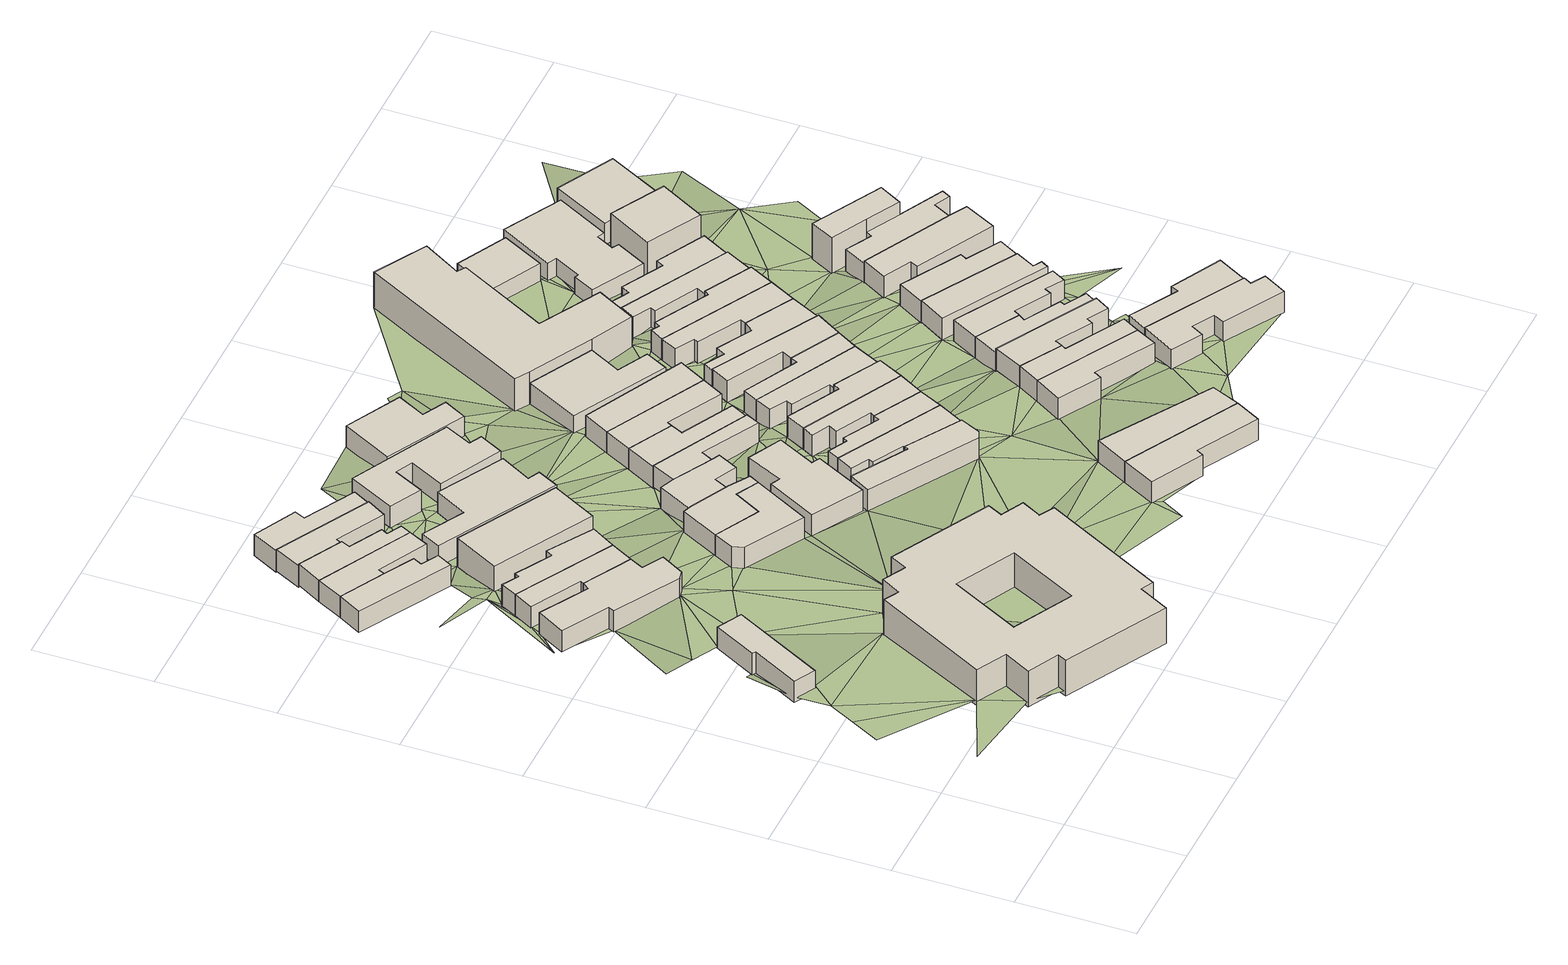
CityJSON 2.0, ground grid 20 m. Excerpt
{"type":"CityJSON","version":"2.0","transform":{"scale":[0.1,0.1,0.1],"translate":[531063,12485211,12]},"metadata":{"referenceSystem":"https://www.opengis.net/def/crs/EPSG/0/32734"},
"CityObjects":{
"building1":{"type":"Building","attributes":{"address":"14 Dryden Street Salt River Cape Town","building":"house","building:levels":1,"building_height":4.1,"plus_code":"4FRW3F96+8GP","ground_height":15.96,"roof_height":20.06},"geometry":[{"type":"Solid","lod":"1","boundaries":[[[[0,1,2,3]],[[1,4,5,2]],[[4,6,7,5]],[[6,8,9,7]],[[8,10,11,9]],[[10,0,3,11]],[[3,2,5,7,9,11]],[[10,8,6,4,1,0]]]]}]},
"building2":{"type":"Building","attributes":{"address":"50 Coleridge Road Salt River Cape Town","building":"house","building:levels":1,"building_height":4.1,"plus_code":"4FRW3F96+CHJ","ground_height":15.14,"roof_height":19.24},"geometry":[{"type":"Solid","lod":"1","boundaries":[[[[12,13,14,15]],[[13,16,17,14]],[[16,18,19,17]],[[18,20,21,19]],[[20,22,23,21]],[[22,24,25,23]],[[24,26,27,25]],[[26,28,29,27]],[[28,30,31,29]],[[30,32,33,31]],[[32,12,15,33]],[[15,14,17,19,21,23,25,27,29,31,33]],[[32,30,28,26,24,22,20,18,16,13,12]]]]}]},
"building3":{"type":"Building","attributes":{"address":"49 Burns Road Salt River Cape Town","building":"house","building:levels":1,"building_height":4.1,"plus_code":"4FRW3F96+HG3","ground_height":14.41,"roof_height":18.51},"geometry":[{"type":"Solid","lod":"1","boundaries":[[[[34,35,36,37]],[[35,38,39,36]],[[38,40,41,39]],[[40,42,43,41]],[[42,44,45,43]],[[44,46,47,45]],[[46,34,37,47]],[[37,36,39,41,43,45,47]],[[46,44,42,40,38,35,34]]]]}]},
"building4":{"type":"Building","attributes":{"address":"Cecil Road Primary School","building":"school","building:levels":2,"building_height":6.9,"plus_code":"4FRW3F96+6MG","ground_height":16.37,"roof_height":23.27},"geometry":[{"type":"Solid","lod":"1","boundaries":[[[[48,49,50,51]],[[49,52,53,50]],[[52,54,55,53]],[[54,56,57,55]],[[56,58,59,57]],[[58,60,61,59]],[[60,62,63,61]],[[62,64,65,63]],[[64,66,67,65]],[[66,68,69,67]],[[68,70,71,69]],[[70,72,73,71]],[[72,74,75,73]],[[74,76,77,75]],[[76,78,79,77]],[[78,80,81,79]],[[80,82,83,81]],[[82,48,51,83]],[[84,85,86,87]],[[85,88,89,86]],[[88,90,91,89]],[[90,84,87,91]],[[51,50,53,55,57,59,61,63,65,67,69,71,73,75,77,79,81,83],[87,86,89,91]],[[82,80,78,76,74,72,70,68,66,64,62,60,58,56,54,52,49,48],[90,88,85,84]]]]}]},
"building5":{"type":"Building","attributes":{"address":"Coleridge Road Salt River Cape Town","building":"house","building:levels":1,"building_height":4.1,"plus_code":"4FRW3F96+FH6","ground_height":15.14,"roof_height":19.24},"geometry":[{"type":"Solid","lod":"1","boundaries":[[[[92,93,94,95]],[[93,96,97,94]],[[96,98,99,97]],[[98,13,14,99]],[[13,12,15,14]],[[12,92,95,15]],[[95,94,97,99,14,15]],[[12,13,98,96,93,92]]]]}]},
"building6":{"type":"Building","attributes":{"address":"47 Burns Road Salt River Cape Town","building":"house","building:levels":1,"building_height":4.1,"plus_code":"4FRW3F96+HGG","ground_height":14.41,"roof_height":18.51},"geometry":[{"type":"Solid","lod":"1","boundaries":[[[[46,44,45,47]],[[44,100,101,45]],[[100,102,103,101]],[[102,104,105,103]],[[104,106,107,105]],[[106,46,47,107]],[[47,45,101,103,105,107]],[[106,104,102,100,44,46]]]]}]},
"building7":{"type":"Building","attributes":{"address":"Coleridge Road Salt River Cape Town","building":"house","building:levels":1,"building_height":4.1,"plus_code":"4FRW3F96+FHG","ground_height":15.14,"roof_height":19.24},"geometry":[{"type":"Solid","lod":"1","boundaries":[[[[92,108,109,95]],[[108,110,111,109]],[[110,112,113,111]],[[112,114,115,113]],[[114,116,117,115]],[[116,118,119,117]],[[118,93,94,119]],[[93,92,95,94]],[[95,109,111,113,115,117,119,94]],[[93,118,116,114,112,110,108,92]]]]}]},
"building8":{"type":"Building","attributes":{"address":"45 Burns Road Salt River Cape Town","building":"house","building:levels":1,"building_height":4.1,"plus_code":"4FRW3F96+HGQ","ground_height":14.41,"roof_height":18.51},"geometry":[{"type":"Solid","lod":"1","boundaries":[[[[106,104,105,107]],[[104,120,121,105]],[[120,122,123,121]],[[122,124,125,123]],[[124,126,127,125]],[[126,128,129,127]],[[128,130,131,129]],[[130,106,107,131]],[[107,105,121,123,125,127,129,131]],[[130,128,126,124,122,120,104,106]]]]}]},
"building9":{"type":"Building","attributes":{"address":"43 Burns Road Salt River Cape Town","building":"house","building:levels":1,"building_height":4.1,"plus_code":"4FRW3F96+JG5","ground_height":13.95,"roof_height":18.05},"geometry":[{"type":"Solid","lod":"1","boundaries":[[[[132,133,134,135]],[[133,136,137,134]],[[136,138,139,137]],[[138,140,141,139]],[[140,142,143,141]],[[142,132,135,143]],[[135,134,137,139,141,143]],[[142,140,138,136,133,132]]]]}]},
"building10":{"type":"Building","attributes":{"address":"44 Coleridge Road Salt River Cape Town","building":"church","building:levels":1.5,"amenity":"place_of_worship","building_height":5.5,"plus_code":"4FRW3F96+GH5","ground_height":14.41,"roof_height":19.91},"geometry":[{"type":"Solid","lod":"1","boundaries":[[[[144,145,146,147]],[[145,148,149,146]],[[148,150,151,149]],[[150,144,147,151]],[[147,146,149,151]],[[150,148,145,144]]]]}]},
"building11":{"type":"Building","attributes":{"address":"41 Burns Road Salt River Cape Town","building":"house","building:levels":1,"building_height":4.1,"plus_code":"4FRW3F96+JH7","ground_height":13.74,"roof_height":17.84},"geometry":[{"type":"Solid","lod":"1","boundaries":[[[[152,153,154,155]],[[153,156,157,154]],[[156,158,159,157]],[[158,160,161,159]],[[160,162,163,161]],[[162,152,155,163]],[[155,154,157,159,161,163]],[[162,160,158,156,153,152]]]]}]},
"building12":{"type":"Building","attributes":{"address":"13 Dryden Street Salt River Cape Town","building":"house","building:levels":1,"building_height":4.1,"plus_code":"4FRW3F96+9MJ","ground_height":15.64,"roof_height":19.74},"geometry":[{"type":"Solid","lod":"1","boundaries":[[[[164,165,166,167]],[[165,168,169,166]],[[168,170,171,169]],[[170,172,173,171]],[[172,174,175,173]],[[174,176,177,175]],[[176,164,167,177]],[[167,166,169,171,173,175,177]],[[176,174,172,170,168,165,164]]]]}]},
"building13":{"type":"Building","attributes":{"address":"42 Coleridge Road Salt River Cape Town","building":"house","building:levels":1,"building_height":4.1,"plus_code":"4FRW3F96+GJG","ground_height":14.1,"roof_height":18.2},"geometry":[{"type":"Solid","lod":"1","boundaries":[[[[178,179,180,181]],[[179,182,183,180]],[[182,184,185,183]],[[184,186,187,185]],[[186,188,189,187]],[[188,190,191,189]],[[190,192,193,191]],[[192,178,181,193]],[[181,180,183,185,187,189,191,193]],[[192,190,188,186,184,182,179,178]]]]}]},
"building14":{"type":"Building","attributes":{"address":"55 Coleridge Road Salt River Cape Town","building":"house","building:levels":1,"building_height":4.1,"plus_code":"4FRW3F96+CM2","ground_height":15.64,"roof_height":19.74},"geometry":[{"type":"Solid","lod":"1","boundaries":[[[[170,168,169,171]],[[168,165,166,169]],[[165,164,167,166]],[[164,194,195,167]],[[194,196,197,195]],[[196,198,199,197]],[[198,200,201,199]],[[200,170,171,201]],[[171,169,166,167,195,197,199,201]],[[200,198,196,194,164,165,168,170]]]]}]},
"building15":{"type":"Building","attributes":{"address":"53 Coleridge Road Salt River Cape Town","building":"house","building:levels":1,"building_height":4.1,"plus_code":"4FRW3F96+CMG","ground_height":14.89,"roof_height":18.99},"geometry":[{"type":"Solid","lod":"1","boundaries":[[[[202,203,204,205]],[[203,206,207,204]],[[206,208,209,207]],[[208,210,211,209]],[[210,212,213,211]],[[212,214,215,213]],[[214,216,217,215]],[[216,202,205,217]],[[205,204,207,209,211,213,215,217]],[[216,214,212,210,208,206,203,202]]]]}]},
"building16":{"type":"Building","attributes":{"address":"40 Coleridge Road Salt River Cape Town","building":"house","building:levels":1,"building_height":4.1,"plus_code":"4FRW3F96+HMC","ground_height":14.1,"roof_height":18.2},"geometry":[{"type":"Solid","lod":"1","boundaries":[[[[218,219,220,221]],[[219,222,223,220]],[[222,224,225,223]],[[224,226,227,225]],[[226,228,229,227]],[[228,230,231,229]],[[230,232,233,231]],[[232,234,235,233]],[[234,236,237,235]],[[236,218,221,237]],[[221,220,223,225,227,229,231,233,235,237]],[[236,234,232,230,228,226,224,222,219,218]]]]}]},
"building17":{"type":"Building","attributes":{"address":"15 Dryden Street Salt River Cape Town","building":"house","building:levels":1,"building_height":4.1,"plus_code":"4FRW3F96+9PC","ground_height":15.64,"roof_height":19.74},"geometry":[{"type":"Solid","lod":"1","boundaries":[[[[238,239,240,241]],[[239,242,243,240]],[[242,244,245,243]],[[244,246,247,245]],[[246,248,249,247]],[[248,250,251,249]],[[250,252,253,251]],[[252,238,241,253]],[[241,240,243,245,247,249,251,253]],[[252,250,248,246,244,242,239,238]]]]}]},
"building18":{"type":"Building","attributes":{"address":"Cecil Road Salt River Cape Town","building":"house","building:levels":1,"building_height":4.1,"plus_code":"4FRW3F96+8QC","ground_height":15.64,"roof_height":19.74},"geometry":[{"type":"Solid","lod":"1","boundaries":[[[[254,255,256,257]],[[255,258,259,256]],[[258,260,261,259]],[[260,262,263,261]],[[262,264,265,263]],[[264,266,267,265]],[[266,254,257,267]],[[257,256,259,261,263,265,267]],[[266,264,262,260,258,255,254]]]]}]},
"building19":{"type":"Building","attributes":{"address":"51 Coleridge Road Salt River Cape Town","building":"house","building:levels":1,"building_height":4.1,"plus_code":"4FRW3F96+CPJ","ground_height":14.89,"roof_height":18.99},"geometry":[{"type":"Solid","lod":"1","boundaries":[[[[268,269,270,271]],[[269,214,215,270]],[[214,212,213,215]],[[212,272,273,213]],[[272,274,275,273]],[[274,268,271,275]],[[271,270,215,213,273,275]],[[274,272,212,214,269,268]]]]}]},
"building20":{"type":"Building","attributes":{"address":"38 Coleridge Road Salt River Cape Town","building":"house","building:levels":1,"building_height":4.1,"plus_code":"4FRW3F96+JM3","ground_height":13.43,"roof_height":17.53},"geometry":[{"type":"Solid","lod":"1","boundaries":[[[[276,277,278,279]],[[277,280,281,278]],[[280,282,283,281]],[[282,284,285,283]],[[284,286,287,285]],[[286,276,279,287]],[[279,278,281,283,285,287]],[[286,284,282,280,277,276]]]]}]},
"building21":{"type":"Building","attributes":{"address":"49 Coleridge Road Salt River Cape Town","building":"house","building:levels":1,"building_height":4.1,"plus_code":"4FRW3F96+CPW","ground_height":14.58,"roof_height":18.68},"geometry":[{"type":"Solid","lod":"1","boundaries":[[[[288,289,290,291]],[[289,292,293,290]],[[292,294,295,293]],[[294,296,297,295]],[[296,298,299,297]],[[298,288,291,299]],[[291,290,293,295,297,299]],[[298,296,294,292,289,288]]]]}]},
"building22":{"type":"Building","attributes":{"address":"Cecil Road Salt River Cape Town","building":"house","building:levels":1,"building_height":4.1,"plus_code":"4FRW3F96+8QV","ground_height":15.33,"roof_height":19.43},"geometry":[{"type":"Solid","lod":"1","boundaries":[[[[300,301,302,303]],[[301,304,305,302]],[[304,306,307,305]],[[306,308,309,307]],[[308,310,311,309]],[[310,312,313,311]],[[312,314,315,313]],[[314,300,303,315]],[[303,302,305,307,309,311,313,315]],[[314,312,310,308,306,304,301,300]]]]}]},
"building23":{"type":"Building","attributes":{"address":"79 Cecil Road Salt River Cape Town","building":"house","building:levels":1,"building_height":4.1,"plus_code":"4FRW3F96+5RM","ground_height":16.37,"roof_height":20.47},"geometry":[{"type":"Solid","lod":"1","boundaries":[[[[316,317,318,319]],[[317,320,321,318]],[[320,322,323,321]],[[322,324,325,323]],[[324,326,327,325]],[[326,316,319,327]],[[319,318,321,323,325,327]],[[326,324,322,320,317,316]]]]}]},
"building24":{"type":"Building","attributes":{"address":"Cecil Road Salt River Cape Town","building":"house","building:levels":1,"building_height":4.1,"plus_code":"4FRW3F96+9Q4","ground_height":15.33,"roof_height":19.43},"geometry":[{"type":"Solid","lod":"1","boundaries":[[[[328,329,330,331]],[[329,332,333,330]],[[332,334,335,333]],[[334,336,337,335]],[[336,338,339,337]],[[338,301,302,339]],[[301,300,303,302]],[[300,328,331,303]],[[331,330,333,335,337,339,302,303]],[[300,301,338,336,334,332,329,328]]]]}]},
"building25":{"type":"Building","attributes":{"address":"47 Coleridge Road Salt River Cape Town","building":"house","building:levels":1,"building_height":4.1,"plus_code":"4FRW3F96+FP8","ground_height":14.58,"roof_height":18.68},"geometry":[{"type":"Solid","lod":"1","boundaries":[[[[296,294,295,297]],[[294,340,341,295]],[[340,342,343,341]],[[342,344,345,343]],[[344,346,347,345]],[[346,296,297,347]],[[297,295,341,343,345,347]],[[346,344,342,340,294,296]]]]}]},
"building26":{"type":"Building","attributes":{"address":"77 Cecil Road Salt River Cape Town","building":"house","building:levels":1,"building_height":4.1,"plus_code":"4FRW3F96+6R5","ground_height":16.37,"roof_height":20.47},"geometry":[{"type":"Solid","lod":"1","boundaries":[[[[316,326,327,319]],[[326,348,349,327]],[[348,350,351,349]],[[350,316,319,351]],[[319,327,349,351]],[[350,348,326,316]]]]}]},
"building27":{"type":"Building","attributes":{"address":"Cecil Road Salt River Cape Town","building":"house","building:levels":1,"building_height":4.1,"plus_code":"4FRW3F96+9Q9","ground_height":15.33,"roof_height":19.43},"geometry":[{"type":"Solid","lod":"1","boundaries":[[[[352,353,354,355]],[[353,356,357,354]],[[356,358,359,357]],[[358,360,361,359]],[[360,362,363,361]],[[362,329,330,363]],[[329,328,331,330]],[[328,352,355,331]],[[355,354,357,359,361,363,330,331]],[[328,329,362,360,358,356,353,352]]]]}]},
"building28":{"type":"Building","attributes":{"address":"45 Coleridge Road Salt River Cape Town","building":"house","building:levels":1,"building_height":4.1,"plus_code":"4FRW3F96+FQJ","ground_height":14.58,"roof_height":18.68},"geometry":[{"type":"Solid","lod":"1","boundaries":[[[[346,344,345,347]],[[344,364,365,345]],[[364,366,367,365]],[[366,346,347,367]],[[347,345,365,367]],[[366,364,344,346]]]]}]},
"building29":{"type":"Building","attributes":{"address":"Cecil Road Salt River Cape Town","building":"house","building:levels":1,"building_height":4.1,"plus_code":"4FRW3F96+9RJ","ground_height":15.33,"roof_height":19.43},"geometry":[{"type":"Solid","lod":"1","boundaries":[[[[352,368,369,355]],[[368,370,371,369]],[[370,372,373,371]],[[372,374,375,373]],[[374,353,354,375]],[[353,352,355,354]],[[355,369,371,373,375,354]],[[353,374,372,370,368,352]]]]}]},
"building30":{"type":"Building","attributes":{"address":"43 Coleridge Road Salt River Cape Town","building":"house","building:levels":1,"building_height":4.1,"plus_code":"4FRW3F96+GQC","ground_height":13.79,"roof_height":17.89},"geometry":[{"type":"Solid","lod":"1","boundaries":[[[[376,377,378,379]],[[377,380,381,378]],[[380,382,383,381]],[[382,384,385,383]],[[384,386,387,385]],[[386,376,379,387]],[[379,378,381,383,385,387]],[[386,384,382,380,377,376]]]]}]},
"building31":{"type":"Building","attributes":{"address":"Cecil Road Salt River Cape Town","building":"house","building:levels":1,"building_height":4.1,"plus_code":"4FRW3F96+9RV","ground_height":14.58,"roof_height":18.68},"geometry":[{"type":"Solid","lod":"1","boundaries":[[[[388,389,390,391]],[[389,392,393,390]],[[392,394,395,393]],[[394,396,397,395]],[[396,398,399,397]],[[398,400,401,399]],[[400,402,403,401]],[[402,388,391,403]],[[391,390,393,395,397,399,401,403]],[[402,400,398,396,394,392,389,388]]]]}]},
"building32":{"type":"Building","attributes":{"address":"Cecil Road Salt River Cape Town","building":"house","building:levels":1,"building_height":4.1,"plus_code":"4FRW3F96+CR8","ground_height":14.58,"roof_height":18.68},"geometry":[{"type":"Solid","lod":"1","boundaries":[[[[389,404,405,390]],[[404,406,407,405]],[[406,408,409,407]],[[408,410,411,409]],[[410,392,393,411]],[[392,389,390,393]],[[390,405,407,409,411,393]],[[392,410,408,406,404,389]]]]}]},
"building33":{"type":"Building","attributes":{"address":"75A Cecil Road Salt River Cape Town","building":"house","building:levels":1,"building_height":4.1,"plus_code":"4FRW3F96+7V8","ground_height":15.73,"roof_height":19.83},"geometry":[{"type":"Solid","lod":"1","boundaries":[[[[412,413,414,415]],[[413,416,417,414]],[[416,418,419,417]],[[418,420,421,419]],[[420,422,423,421]],[[422,412,415,423]],[[415,414,417,419,421,423]],[[422,420,418,416,413,412]]]]}]},
"building34":{"type":"Building","attributes":{"address":"56 Cecil Road Salt River Cape Town","building":"house","building:levels":1,"building_height":4.1,"plus_code":"4FRW3F96+CRM","ground_height":14.58,"roof_height":18.68},"geometry":[{"type":"Solid","lod":"1","boundaries":[[[[404,424,425,405]],[[424,426,427,425]],[[426,428,429,427]],[[428,430,431,429]],[[430,406,407,431]],[[406,404,405,407]],[[405,425,427,429,431,407]],[[406,430,428,426,424,404]]]]}]},
"building35":{"type":"Building","attributes":{"address":"41 Coleridge Road Salt River Cape Town","building":"commercial","building:levels":2,"building_height":6.9,"plus_code":"4FRW3F96+HQP","ground_height":13.14,"roof_height":20.04},"geometry":[{"type":"Solid","lod":"1","boundaries":[[[[432,433,434,435]],[[433,436,437,434]],[[436,438,439,437]],[[438,440,441,439]],[[440,442,443,441]],[[442,444,445,443]],[[444,446,447,445]],[[446,448,449,447]],[[448,450,451,449]],[[450,432,435,451]],[[435,434,437,439,441,443,445,447,449,451]],[[450,448,446,444,442,440,438,436,433,432]]]]}]},
"building36":{"type":"Building","attributes":{"address":"75 Cecil Road Salt River Cape Town","building":"house","building:levels":1,"building_height":4.1,"plus_code":"4FRW3F96+7VH","ground_height":15.73,"roof_height":19.83},"geometry":[{"type":"Solid","lod":"1","boundaries":[[[[452,412,415,453]],[[412,422,423,415]],[[422,454,455,423]],[[454,456,457,455]],[[456,458,459,457]],[[458,452,453,459]],[[453,415,423,455,457,459]],[[458,456,454,422,412,452]]]]}]},
"building37":{"type":"Building","attributes":{"address":"54 Cecil Road Salt River Cape Town","building":"house","building:levels":1,"building_height":4.1,"plus_code":"4FRW3F96+CRX","ground_height":14.25,"roof_height":18.35},"geometry":[{"type":"Solid","lod":"1","boundaries":[[[[460,461,462,463]],[[461,464,465,462]],[[464,466,467,465]],[[466,468,469,467]],[[468,470,471,469]],[[470,472,473,471]],[[472,474,475,473]],[[474,460,463,475]],[[463,462,465,467,469,471,473,475]],[[474,472,470,468,466,464,461,460]]]]}]},
"building38":{"type":"Building","attributes":{"address":"73 Cecil Road Salt River Cape Town","building":"house","building:levels":1,"building_height":4.1,"plus_code":"4FRW3F96+7VX","ground_height":15.73,"roof_height":19.83},"geometry":[{"type":"Solid","lod":"1","boundaries":[[[[452,458,459,453]],[[458,476,477,459]],[[476,478,479,477]],[[478,480,481,479]],[[480,482,483,481]],[[482,484,485,483]],[[484,486,487,485]],[[486,452,453,487]],[[453,459,477,479,481,483,485,487]],[[486,484,482,480,478,476,458,452]]]]}]},
"building39":{"type":"Building","attributes":{"address":"Cecil Road Salt River Cape Town","building":"house","building:levels":1,"building_height":4.1,"plus_code":"4FRW3F96+FV6","ground_height":14.25,"roof_height":18.35},"geometry":[{"type":"Solid","lod":"1","boundaries":[[[[488,489,490,491]],[[489,492,493,490]],[[492,494,495,493]],[[494,496,497,495]],[[496,498,499,497]],[[498,464,465,499]],[[464,461,462,465]],[[461,488,491,462]],[[491,490,493,495,497,499,465,462]],[[461,464,498,496,494,492,489,488]]]]}]},
"building40":{"type":"Building","attributes":{"address":"71 Cecil Road Salt River Cape Town","building":"house","building:levels":1,"building_height":4.1,"plus_code":"4FRW3F96+8W2","ground_height":15.03,"roof_height":19.13},"geometry":[{"type":"Solid","lod":"1","boundaries":[[[[500,501,502,503]],[[501,504,505,502]],[[504,506,507,505]],[[506,508,509,507]],[[508,510,511,509]],[[510,512,513,511]],[[512,514,515,513]],[[514,500,503,515]],[[503,502,505,507,509,511,513,515]],[[514,512,510,508,506,504,501,500]]]]}]},
"building41":{"type":"Building","attributes":{"address":"Cecil Road Salt River Cape Town","building":"house","building:levels":1,"building_height":4.1,"plus_code":"4FRW3F96+FVF","ground_height":14.25,"roof_height":18.35},"geometry":[{"type":"Solid","lod":"1","boundaries":[[[[488,516,517,491]],[[516,518,519,517]],[[518,520,521,519]],[[520,522,523,521]],[[522,524,525,523]],[[524,526,527,525]],[[526,489,490,527]],[[489,488,491,490]],[[491,517,519,521,523,525,527,490]],[[489,526,524,522,520,518,516,488]]]]}]},
"building42":{"type":"Building","attributes":{"address":"88 Fenton Road Salt River Cape Town","building":"house","building:levels":1,"building_height":4.1,"plus_code":"4FRW3F96+6XF","ground_height":15.73,"roof_height":19.83},"geometry":[{"type":"Solid","lod":"1","boundaries":[[[[528,529,530,531]],[[529,532,533,530]],[[532,534,535,533]],[[534,536,537,535]],[[536,538,539,537]],[[538,540,541,539]],[[540,542,543,541]],[[542,544,545,543]],[[544,546,547,545]],[[546,528,531,547]],[[531,530,533,535,537,539,541,543,545,547]],[[546,544,542,540,538,536,534,532,529,528]]]]}]},
"building43":{"type":"Building","attributes":{"address":"69 Cecil Road Salt River Cape Town","building":"house","building:levels":1,"building_height":4.1,"plus_code":"4FRW3F96+8WF","ground_height":15.03,"roof_height":19.13},"geometry":[{"type":"Solid","lod":"1","boundaries":[[[[514,512,513,515]],[[512,548,549,513]],[[548,550,551,549]],[[550,552,553,551]],[[552,554,555,553]],[[554,556,557,555]],[[556,558,559,557]],[[558,514,515,559]],[[515,513,549,551,553,555,557,559]],[[558,556,554,552,550,548,512,514]]]]}]},
"building44":{"type":"Building","attributes":{"address":"48 Cecil Road Salt River Cape Town","building":"house","building:levels":1,"building_height":4.1,"plus_code":"4FRW3F96+FVW","ground_height":13.79,"roof_height":17.89},"geometry":[{"type":"Solid","lod":"1","boundaries":[[[[560,561,562,563]],[[561,564,565,562]],[[564,566,567,565]],[[566,568,569,567]],[[568,570,571,569]],[[570,572,573,571]],[[572,574,575,573]],[[574,560,563,575]],[[563,562,565,567,569,571,573,575]],[[574,572,570,568,566,564,561,560]]]]}]},
"building45":{"type":"Building","attributes":{"address":"67 Cecil Road Salt River Cape Town","building":"house","building:levels":1,"building_height":4.1,"plus_code":"4FRW3F96+8WW","ground_height":15.03,"roof_height":19.13},"geometry":[{"type":"Solid","lod":"1","boundaries":[[[[576,577,578,579]],[[577,580,581,578]],[[580,582,583,581]],[[582,584,585,583]],[[584,586,587,585]],[[586,576,579,587]],[[579,578,581,583,585,587]],[[586,584,582,580,577,576]]]]}]},
"building46":{"type":"Building","attributes":{"address":"86 Fenton Road Salt River Cape Town","building":"house","building:levels":1,"building_height":4.1,"plus_code":"4FRW3F96+6XP","ground_height":15.46,"roof_height":19.56},"geometry":[{"type":"Solid","lod":"1","boundaries":[[[[588,589,590,591]],[[589,592,593,590]],[[592,594,595,593]],[[594,596,597,595]],[[596,598,599,597]],[[598,588,591,599]],[[591,590,593,595,597,599]],[[598,596,594,592,589,588]]]]}]},
"building47":{"type":"Building","attributes":{"address":"46 Cecil Road Salt River Cape Town","building":"house","building:levels":1,"building_height":4.1,"plus_code":"4FRW3F96+GV9","ground_height":13.4,"roof_height":17.5},"geometry":[{"type":"Solid","lod":"1","boundaries":[[[[600,601,602,603]],[[601,604,605,602]],[[604,606,607,605]],[[606,608,609,607]],[[608,610,611,609]],[[610,612,613,611]],[[612,614,615,613]],[[614,600,603,615]],[[603,602,605,607,609,611,613,615]],[[614,612,610,608,606,604,601,600]]]]}]},
"building48":{"type":"Building","attributes":{"address":"Pope Street Salt River Cape Town","building":"house","building:levels":1,"building_height":4.1,"plus_code":"4FRW3F96+JV2","ground_height":12.65,"roof_height":16.75},"geometry":[{"type":"Solid","lod":"1","boundaries":[[[[616,617,618,619]],[[617,620,621,618]],[[620,622,623,621]],[[622,616,619,623]],[[619,618,621,623]],[[622,620,617,616]]]]}]},
"building49":{"type":"Building","attributes":{"address":"65 Cecil Road Salt River Cape Town","building":"house","building:levels":1,"building_height":4.1,"plus_code":"4FRW3F96+9W9","ground_height":14.75,"roof_height":18.85},"geometry":[{"type":"Solid","lod":"1","boundaries":[[[[624,625,626,627]],[[625,628,629,626]],[[628,630,631,629]],[[630,632,633,631]],[[632,634,635,633]],[[634,624,627,635]],[[627,626,629,631,633,635]],[[634,632,630,628,625,624]]]]}]},
"building50":{"type":"Building","attributes":{"address":"28 Pope Street Salt River Cape Town","building":"house","building:levels":1,"building_height":4.1,"plus_code":"4FRW3F96+HV9","ground_height":12.65,"roof_height":16.75},"geometry":[{"type":"Solid","lod":"1","boundaries":[[[[636,637,638,639]],[[637,640,641,638]],[[640,642,643,641]],[[642,644,645,643]],[[644,646,647,645]],[[646,648,649,647]],[[648,650,651,649]],[[650,652,653,651]],[[652,654,655,653]],[[654,656,657,655]],[[656,658,659,657]],[[658,636,639,659]],[[639,638,641,643,645,647,649,651,653,655,657,659]],[[658,656,654,652,650,648,646,644,642,640,637,636]]]]}]},
"building51":{"type":"Building","attributes":{"address":"63 Cecil Road Salt River Cape Town","building":"house","building:levels":1,"building_height":4.1,"plus_code":"4FRW3F96+9XM","ground_height":14.75,"roof_height":18.85},"geometry":[{"type":"Solid","lod":"1","boundaries":[[[[660,661,662,663]],[[661,664,665,662]],[[664,666,667,665]],[[666,668,669,667]],[[668,670,671,669]],[[670,672,673,671]],[[672,660,663,673]],[[663,662,665,667,669,671,673]],[[672,670,668,666,664,661,660]]]]}]},
"building52":{"type":"Building","attributes":{"address":"44 Cecil Road Salt River Cape Town","building":"house","building:levels":2,"building_height":6.9,"plus_code":"4FRW3F96+GWM","ground_height":13.4,"roof_height":20.3},"geometry":[{"type":"Solid","lod":"1","boundaries":[[[[674,675,676,677]],[[675,678,679,676]],[[678,680,681,679]],[[680,674,677,681]],[[677,676,679,681]],[[680,678,675,674]]]]}]},
"building53":{"type":"Building","attributes":{"address":"59 Cecil Road Salt River Cape Town","building":"house","building:levels":2,"building_height":6.9,"plus_code":"4FRW3F96+CXF","ground_height":13.93,"roof_height":20.83},"geometry":[{"type":"Solid","lod":"1","boundaries":[[[[682,683,684,685]],[[683,686,687,684]],[[686,688,689,687]],[[688,690,691,689]],[[690,692,693,691]],[[692,682,685,693]],[[685,684,687,689,691,693]],[[692,690,688,686,683,682]]]]}]},
"building54":{"type":"Building","attributes":{"address":"61 Cecil Road Salt River Cape Town","building":"house","building:levels":1,"building_height":4.1,"plus_code":"4FRW3F96+CX4","ground_height":14.25,"roof_height":18.35},"geometry":[{"type":"Solid","lod":"1","boundaries":[[[[694,695,696,697]],[[695,698,699,696]],[[698,700,701,699]],[[700,702,703,701]],[[702,704,705,703]],[[704,706,707,705]],[[706,708,709,707]],[[708,710,711,709]],[[710,694,697,711]],[[697,696,699,701,703,705,707,709,711]],[[710,708,706,704,702,700,698,695,694]]]]}]},
"building55":{"type":"Building","attributes":{"address":"30 Pope Street Salt River Cape Town","building":"house","building:levels":1,"building_height":4.1,"plus_code":"4FRW3F96+HX6","ground_height":13.4,"roof_height":17.5},"geometry":[{"type":"Solid","lod":"1","boundaries":[[[[712,713,714,715]],[[713,716,717,714]],[[716,718,719,717]],[[718,712,715,719]],[[715,714,717,719]],[[718,716,713,712]]]]}]},
"terrain1":{"type":"TINRelief","geometry":[{"type":"CompositeSurface","lod":"1","boundaries":[[[720,721,722]],[[723,724,721]],[[725,722,721]],[[725,726,727]],[[721,724,728]],[[729,727,730]],[[727,731,730]],[[724,732,733]],[[734,725,721]],[[726,725,734]],[[735,736,737]],[[10,726,734]],[[738,739,740]],[[737,741,742]],[[736,743,744]],[[740,745,738]],[[737,736,744]],[[740,739,13]],[[10,744,743]],[[734,746,10]],[[747,745,740]],[[748,749,750]],[[734,751,752]],[[16,13,739]],[[753,754,745]],[[746,734,752]],[[98,740,13]],[[747,755,745]],[[751,746,752]],[[10,746,756]],[[755,757,745]],[[758,114,755]],[[756,744,10]],[[745,757,753]],[[757,755,114]],[[753,757,759]],[[760,761,762]],[[763,750,749]],[[764,765,746]],[[746,765,756]],[[110,757,114]],[[766,744,756]],[[762,767,38]],[[102,760,762]],[[148,759,757]],[[114,112,110]],[[148,38,759]],[[38,102,762]],[[12,32,768]],[[769,766,756]],[[765,770,756]],[[771,102,38]],[[771,38,148]],[[12,768,92]],[[772,768,766]],[[110,773,757]],[[774,124,775]],[[769,756,770]],[[776,775,124]],[[771,777,102]],[[766,769,772]],[[777,104,102]],[[110,108,778]],[[124,122,120]],[[120,104,777]],[[124,779,776]],[[176,770,765]],[[110,778,773]],[[780,92,768]],[[781,782,783]],[[124,120,779]],[[773,108,92]],[[772,780,768]],[[778,108,773]],[[148,784,771]],[[120,777,785]],[[252,176,765]],[[780,773,92]],[[779,120,786]],[[787,785,777]],[[765,82,788]],[[785,786,120]],[[789,160,158]],[[786,790,779]],[[765,262,252]],[[788,262,765]],[[784,148,791]],[[787,792,785]],[[785,793,786]],[[80,78,82]],[[794,790,786]],[[789,795,160]],[[773,780,216]],[[796,781,78]],[[792,793,785]],[[789,790,794]],[[791,773,216]],[[780,797,216]],[[250,176,252]],[[781,783,798]],[[799,793,792]],[[789,794,795]],[[176,250,164]],[[216,784,791]],[[252,262,238]],[[800,795,794]],[[793,799,801]],[[783,802,798]],[[793,801,803]],[[178,799,792]],[[784,216,269]],[[800,794,804]],[[164,250,248]],[[805,196,194]],[[806,82,78]],[[269,216,214]],[[78,781,807]],[[238,262,260]],[[788,82,806]],[[248,194,164]],[[808,809,178]],[[194,810,805]],[[218,799,178]],[[784,811,809]],[[812,781,798]],[[248,246,194]],[[806,262,788]],[[784,269,811]],[[238,260,239]],[[178,809,218]],[[804,794,224]],[[246,810,194]],[[802,813,798]],[[800,804,284]],[[239,260,814]],[[260,815,814]],[[246,210,810]],[[781,812,807]],[[239,814,816]],[[814,815,817]],[[210,272,212]],[[815,260,818]],[[809,811,819]],[[813,820,798]],[[78,807,806]],[[218,809,821]],[[244,242,239]],[[239,816,822]],[[219,224,222]],[[823,809,819]],[[824,210,246]],[[825,815,818]],[[826,239,822]],[[804,224,827]],[[310,815,825]],[[824,272,210]],[[239,826,244]],[[219,218,821]],[[824,246,244]],[[821,809,823]],[[828,829,822]],[[829,826,822]],[[219,827,224]],[[244,826,830]],[[829,831,826]],[[832,827,219]],[[826,831,358]],[[830,374,244]],[[832,219,821]],[[824,244,374]],[[829,332,831]],[[833,289,834]],[[806,807,835]],[[827,832,836]],[[806,835,837]],[[332,329,831]],[[836,282,838]],[[342,839,834]],[[329,362,831]],[[824,374,840]],[[840,268,824]],[[837,835,841]],[[821,842,832]],[[342,834,289]],[[832,842,836]],[[840,374,843]],[[392,268,840]],[[289,268,392]],[[844,835,807]],[[821,823,845]],[[846,841,835]],[[821,847,842]],[[848,282,836]],[[849,840,843]],[[374,372,843]],[[842,848,836]],[[410,289,392]],[[410,342,289]],[[848,850,282]],[[844,807,416]],[[370,843,372]],[[410,428,342]],[[370,851,843]],[[342,428,344]],[[835,844,852]],[[364,845,823]],[[807,348,416]],[[835,853,846]],[[428,426,344]],[[853,835,852]],[[428,410,854]],[[846,486,328]],[[855,344,426]],[[855,364,344]],[[854,410,856]],[[486,352,328]],[[846,853,486]],[[430,428,854]],[[857,348,326]],[[364,858,845]],[[842,448,848]],[[859,376,860]],[[858,364,855]],[[858,859,845]],[[861,862,855]],[[855,863,858]],[[416,348,864]],[[863,855,862]],[[865,859,858]],[[416,866,418]],[[859,867,376]],[[858,863,868]],[[868,869,858]],[[577,368,352]],[[352,486,514]],[[864,348,857]],[[859,865,870]],[[859,870,867]],[[866,416,864]],[[871,863,862]],[[868,863,871]],[[368,577,872]],[[352,514,577]],[[862,873,874]],[[875,867,870]],[[875,870,876]],[[871,862,874]],[[857,877,864]],[[566,867,875]],[[456,478,458]],[[478,476,458]],[[878,879,880]],[[864,529,866]],[[566,564,867]],[[872,576,881]],[[566,875,882]],[[880,883,878]],[[564,879,867]],[[884,877,857]],[[866,529,422]],[[478,456,454]],[[577,514,558]],[[885,566,882]],[[872,577,576]],[[875,886,882]],[[442,878,883]],[[454,422,529]],[[879,564,887]],[[884,888,877]],[[889,890,881]],[[891,880,879]],[[454,529,892]],[[478,482,480]],[[478,454,482]],[[891,879,887]],[[893,882,886]],[[857,894,884]],[[895,888,884]],[[881,576,889]],[[893,896,882]],[[454,892,482]],[[897,898,899]],[[900,901,887]],[[880,891,902]],[[891,887,901]],[[883,880,903]],[[461,890,904]],[[905,897,906]],[[907,482,892]],[[577,558,908]],[[897,899,906]],[[909,907,892]],[[907,484,482]],[[903,880,902]],[[910,442,883]],[[904,890,889]],[[892,911,909]],[[899,912,913]],[[914,484,907]],[[911,892,915]],[[916,907,909]],[[891,901,917]],[[913,906,899]],[[913,484,914]],[[918,909,911]],[[919,461,904]],[[488,461,920]],[[913,921,906]],[[922,908,558]],[[913,914,923]],[[924,906,921]],[[902,925,926]],[[606,917,901]],[[915,594,911]],[[927,903,902]],[[904,889,928]],[[926,927,902]],[[923,921,913]],[[920,461,919]],[[516,488,929]],[[604,917,606]],[[930,904,928]],[[921,923,922]],[[931,928,889]],[[917,604,678]],[[616,903,927]],[[920,929,488]],[[932,516,929]],[[917,678,933]],[[604,934,678]],[[637,910,616]],[[923,935,922]],[[637,616,927]],[[919,710,920]],[[936,586,937]],[[922,935,908]],[[933,678,675]],[[929,934,932]],[[908,935,936]],[[938,933,939]],[[940,929,920]],[[628,931,941]],[[678,934,942]],[[586,936,628]],[[668,928,931]],[[933,943,939]],[[920,710,706]],[[943,933,675]],[[706,710,944]],[[943,675,718]],[[668,628,936]],[[628,668,931]],[[929,945,934]],[[945,929,940]],[[943,718,946]],[[718,675,674]],[[945,942,934]],[[947,940,948]],[[716,637,946]],[[946,718,716]],[[674,712,718]],[[945,674,942]],[[945,940,947]],[[712,674,945]],[[947,949,945]],[[945,950,712]],[[712,950,713]],[[716,713,951]]]}]}
},
"vertices":[
[153,627,40],[114,554,40],[114,554,81],[153,627,81],[120,551,40],[120,551,81],[76,470,40],[76,470,81],[112,451,40],[112,451,81],[195,605,40],[195,605,81],
[265,813,31],[184,858,31],[184,858,72],[265,813,72],[176,846,31],[176,846,72],[94,893,31],[94,893,72],[66,845,31],[66,845,72],[145,800,31],[145,800,72],[140,790,31],[140,790,72],[250,727,31],[250,727,72],[265,730,31],[265,730,72],[288,770,31],[288,770,72],[253,790,31],[253,790,72],
[2,1149,24],[158,1063,24],[158,1063,65],[2,1149,65],[172,1089,24],[172,1089,65],[143,1105,24],[143,1105,65],[151,1120,24],[151,1120,65],[101,1148,24],[101,1148,65],[25,1189,24],[25,1189,65],
[371,432,44],[355,403,44],[355,403,113],[371,432,113],[316,424,44],[316,424,113],[298,390,44],[298,390,113],[272,404,44],[272,404,113],[169,211,44],[169,211,113],[220,184,44],[220,184,113],[195,138,44],[195,138,113],[248,110,44],[248,110,113],[240,95,44],[240,95,113],[414,2,44],[414,2,113],[442,54,44],[442,54,113],[463,43,44],[463,43,113],[573,249,44],[573,249,113],[548,263,44],[548,263,113],[566,297,44],[566,297,113],[527,317,44],[527,317,113],[540,342,44],[540,342,113],[348,317,44],[450,264,44],[450,264,113],[348,317,113],[387,145,44],[387,145,113],[285,198,44],[285,198,113],
[286,851,31],[121,943,31],[121,943,72],[286,851,72],[102,910,31],[102,910,72],[187,863,31],[187,863,72],
[106,1159,24],[106,1159,65],[190,1115,24],[190,1115,65],[207,1149,24],[207,1149,65],[48,1233,24],[48,1233,65],
[311,892,31],[311,892,72],[235,939,31],[235,939,72],[228,927,31],[228,927,72],[167,962,31],[167,962,72],[163,954,31],[163,954,72],[135,970,31],[135,970,72],
[216,1167,24],[216,1167,65],[191,1180,24],[191,1180,65],[197,1191,24],[197,1191,65],[141,1221,24],[141,1221,65],[148,1236,24],[148,1236,65],[73,1276,24],[73,1276,65],
[73,1276,20],[148,1236,20],[148,1236,61],[73,1276,61],[154,1247,20],[154,1247,61],[236,1203,20],[236,1203,61],[256,1236,20],[256,1236,61],[97,1322,20],[97,1322,61],
[331,902,24],[373,979,24],[373,979,79],[331,902,79],[205,1071,24],[205,1071,79],[163,994,24],[163,994,79],
[97,1322,17],[256,1236,17],[256,1236,58],[97,1322,58],[273,1266,17],[273,1266,58],[187,1313,17],[187,1313,58],[195,1331,17],[195,1331,58],[122,1368,17],[122,1368,58],
[502,702,36],[463,722,36],[463,722,77],[502,702,77],[437,675,36],[437,675,77],[361,715,36],[361,715,77],[344,682,36],[344,682,77],[349,663,36],[349,663,77],[450,606,36],[450,606,77],
[427,1087,21],[316,1148,21],[316,1148,62],[427,1087,62],[285,1093,21],[285,1093,62],[214,1132,21],[214,1132,62],[196,1099,21],[196,1099,62],[398,988,21],[398,988,62],[417,1024,21],[417,1024,62],[397,1034,21],[397,1034,62],
[511,719,36],[511,719,77],[478,740,36],[478,740,77],[411,774,36],[411,774,77],[395,780,36],[395,780,77],
[411,774,29],[478,740,29],[478,740,70],[411,774,70],[492,768,29],[492,768,70],[530,749,29],[530,749,70],[548,784,29],[548,784,70],[534,791,29],[534,791,70],[468,827,29],[468,827,70],[443,837,29],[443,837,70],
[442,1097,21],[463,1137,21],[463,1137,62],[442,1097,62],[442,1148,21],[442,1148,62],[465,1194,21],[465,1194,62],[297,1280,21],[297,1280,62],[256,1201,21],[256,1201,62],[310,1173,21],[310,1173,62],[336,1224,21],[336,1224,62],[365,1210,21],[365,1210,62],[335,1151,21],[335,1151,62],
[544,549,36],[590,638,36],[590,638,77],[544,549,77],[576,645,36],[576,645,77],[609,709,36],[609,709,77],[551,738,36],[551,738,77],[522,675,36],[522,675,77],[505,683,36],[505,683,77],[460,598,36],[460,598,77],
[756,474,36],[665,530,36],[665,530,77],[756,474,77],[661,523,36],[661,523,77],[568,578,36],[568,578,77],[547,542,36],[547,542,77],[726,434,36],[726,434,77],[740,440,36],[740,440,77],
[653,782,29],[487,867,29],[487,867,70],[653,782,70],[544,810,29],[544,810,70],[642,758,29],[642,758,70],
[506,1182,14],[527,1221,14],[527,1221,55],[506,1182,55],[487,1242,14],[487,1242,55],[512,1290,14],[512,1290,55],[418,1339,14],[418,1339,55],[372,1253,14],[372,1253,55],
[653,782,26],[669,812,26],[669,812,67],[653,782,67],[580,858,26],[580,858,67],[590,879,26],[590,879,67],[515,918,26],[515,918,67],[487,867,26],[487,867,67],
[780,519,33],[604,614,33],[604,614,74],[780,519,74],[589,586,33],[589,586,74],[619,570,33],[619,570,74],[615,562,33],[615,562,74],[667,533,33],[667,533,74],[665,530,33],[665,530,74],[756,474,33],[756,474,74],
[747,205,44],[717,149,44],[717,149,85],[747,205,85],[806,102,44],[806,102,85],[813,114,44],[813,114,85],[917,57,44],[917,57,85],[941,100,44],[941,100,85],
[799,558,33],[718,602,33],[718,602,74],[799,558,74],[713,592,33],[713,592,74],[652,625,33],[652,625,74],[647,617,33],[647,617,74],[614,634,33],[614,634,74],
[594,887,26],[594,887,67],[688,837,26],[688,837,67],[709,875,26],[709,875,67],[539,964,26],[539,964,67],
[962,148,44],[962,148,85],[778,261,44],[778,261,85],
[823,600,33],[651,689,33],[651,689,74],[823,600,74],[640,670,33],[640,670,74],[670,655,33],[670,655,74],[662,640,33],[662,640,74],[723,609,33],[723,609,74],
[735,922,26],[735,922,67],[563,1008,26],[563,1008,67],
[845,643,33],[845,643,74],[765,686,33],[765,686,74],[758,675,33],[758,675,74],[668,722,33],[668,722,74],
[721,1062,18],[613,1119,18],[613,1119,59],[721,1062,59],[565,1028,18],[565,1028,59],[724,943,18],[724,943,59],[744,981,18],[744,981,59],[692,1008,18],[692,1008,59],
[845,643,26],[870,694,26],[870,694,67],[845,643,67],[695,784,26],[695,784,67],[681,756,26],[681,756,67],[710,740,26],[710,740,67],[705,730,26],[705,730,67],[770,695,26],[770,695,67],[765,686,26],[765,686,67],
[891,729,26],[891,729,67],[807,773,26],[807,773,67],[802,761,26],[802,761,67],[708,809,26],[708,809,67],
[885,404,37],[857,358,37],[857,358,78],[885,404,78],[928,318,37],[928,318,78],[935,330,37],[935,330,78],[1035,273,37],[1035,273,78],[1054,309,37],[1054,309,78],
[918,773,26],[918,773,67],[739,873,26],[739,873,67],[720,841,26],[720,841,67],[816,790,26],[816,790,67],
[613,1119,11],[721,1062,11],[721,1062,80],[613,1119,80],[793,1026,11],[793,1026,80],[830,1093,11],[830,1093,80],[726,1150,11],[726,1150,80],[809,1303,11],[809,1303,80],[795,1312,11],[795,1312,80],[834,1377,11],[834,1377,80],[746,1427,11],[746,1427,80],[589,1134,11],[589,1134,80],
[907,441,37],[907,441,78],[1071,338,37],[1071,338,78],[972,393,37],[972,393,78],[977,401,37],[977,401,78],
[918,773,22],[944,825,22],[944,825,64],[918,773,64],[862,870,22],[862,870,64],[850,854,22],[850,854,64],[791,887,22],[791,887,64],[782,871,22],[782,871,64],[748,890,22],[748,890,64],[739,873,22],[739,873,64],
[983,413,37],[983,413,78],[1044,379,37],[1044,379,78],[1050,389,37],[1050,389,78],[1085,369,37],[1085,369,78],[1101,395,37],[1101,395,78],[932,490,37],[932,490,78],
[968,870,22],[780,972,22],[780,972,64],[968,870,64],[765,944,22],[765,944,64],[797,926,22],[797,926,64],[793,919,22],[793,919,64],[866,879,22],[866,879,64],
[932,490,30],[1101,395,30],[1101,395,71],[932,490,71],[1114,417,30],[1114,417,71],[1077,438,30],[1077,438,71],[1081,446,30],[1081,446,71],[1020,480,30],[1020,480,71],[1028,491,30],[1028,491,71],[954,533,30],[954,533,71],
[990,912,22],[990,912,64],[910,955,22],[910,955,64],[905,947,22],[905,947,64],[812,997,22],[812,997,64],[807,987,22],[807,987,64],[793,995,22],[793,995,64],
[1230,207,37],[1064,301,37],[1064,301,78],[1230,207,78],[1029,244,37],[1029,244,78],[1081,215,37],[1081,215,78],[1093,236,37],[1093,236,78],[1130,215,37],[1130,215,78],[1120,196,37],[1120,196,78],[1223,139,37],[1223,139,78],[1246,179,37],[1246,179,78],[1222,193,37],[1222,193,78],
[1034,501,30],[1034,501,71],[1094,467,30],[1094,467,71],[1100,478,30],[1100,478,71],[1131,460,30],[1131,460,71],[1145,484,30],[1145,484,71],[980,578,30],[980,578,71],
[990,912,18],[1016,961,18],[1016,961,59],[990,912,59],[832,1059,18],[832,1059,59],[818,1034,18],[818,1034,59],[848,1018,18],[848,1018,59],[844,1009,18],[844,1009,59],[917,970,18],[917,970,59],[910,955,18],[910,955,59],
[1004,641,30],[976,595,30],[976,595,71],[1004,641,71],[1151,495,30],[1151,495,71],[1159,508,30],[1159,508,71],[1145,516,30],[1145,516,71],[1163,549,30],[1163,549,71],
[1064,301,35],[1230,207,35],[1230,207,76],[1064,301,76],[1258,257,35],[1258,257,76],[1172,302,35],[1172,302,76],[1165,289,35],[1165,289,76],[1084,335,35],[1084,335,76],
[1016,961,14],[1043,1010,14],[1043,1010,55],[1016,961,55],[960,1054,14],[960,1054,55],[953,1041,14],[953,1041,55],[883,1079,14],[883,1079,55],[874,1064,14],[874,1064,55],[843,1081,14],[843,1081,55],[832,1059,14],[832,1059,55],
[934,1289,7],[849,1333,7],[849,1333,48],[934,1289,48],[811,1262,7],[811,1262,48],[896,1217,7],[896,1217,48],
[1004,641,28],[1163,549,28],[1163,549,69],[1004,641,69],[1183,584,28],[1183,584,69],[1125,617,28],[1125,617,69],[1131,628,28],[1131,628,69],[1030,686,28],[1030,686,69],
[1049,1246,7],[951,1299,7],[951,1299,48],[1049,1246,48],[901,1207,7],[901,1207,48],[916,1199,7],[916,1199,48],[892,1154,7],[892,1154,48],[886,1157,7],[886,1157,48],[867,1121,7],[867,1121,48],[955,1073,7],[955,1073,48],[983,1125,7],[983,1125,48],[972,1131,7],[972,1131,48],[988,1161,7],[988,1161,48],[1000,1155,7],[1000,1155,48],
[1062,757,28],[1038,716,28],[1038,716,69],[1062,757,69],[1086,691,28],[1086,691,69],[1080,678,28],[1080,678,69],[1213,609,28],[1213,609,69],[1241,663,28],[1241,663,69],[1214,678,28],[1214,678,69],
[1098,1098,14],[1007,1148,14],[1007,1148,83],[1098,1098,83],[964,1071,14],[964,1071,83],[1055,1021,14],[1055,1021,83],
[1157,821,19],[1094,855,19],[1094,855,88],[1157,821,88],[1073,815,19],[1073,815,88],[1133,783,19],[1133,783,88],[1191,752,19],[1191,752,88],[1213,791,19],[1213,791,88],
[1062,757,22],[1214,678,22],[1214,678,64],[1062,757,64],[1232,712,22],[1232,712,64],[1259,698,22],[1259,698,64],[1267,713,22],[1267,713,64],[1191,752,22],[1191,752,64],[1133,783,22],[1133,783,64],[1127,772,22],[1127,772,64],[1083,796,22],[1083,796,64],
[1110,1109,14],[1162,1207,14],[1162,1207,55],[1110,1109,55],[1065,1258,14],[1065,1258,55],[1013,1160,14],[1013,1160,55],
[28,316,51],[169,211,55],[54,366,51],[39,157,59],[195,138,55],[77,410,51],[112,451,51],[76,470,51],[220,184,55],[104,559,42],[114,554,42],[120,551,42],[240,95,55],[248,110,55],[272,404,48],[64,674,42],[110,650,42],[140,790,34],[57,853,34],[94,893,34],[102,910,34],[145,800,34],[66,845,34],[153,627,42],[250,727,40],[137,996,34],[316,424,48],[121,943,34],[285,198,55],[387,145,55],[348,317,48],[298,390,48],[290,407,48],[132,1017,34],[58,1040,26],[135,970,34],[290,657,40],[163,994,34],[163,954,34],[158,1063,26],[106,1159,26],[101,1148,26],[151,1120,26],[450,264,50],[355,403,48],[371,432,48],[265,730,40],[143,1105,26],[288,770,40],[344,682,40],[349,663,40],[196,1099,24],[361,715,40],[331,902,31],[141,1221,26],[148,1236,26],[154,1247,26],[214,1132,24],[290,907,31],[236,1203,24],[395,780,40],[573,249,50],[463,43,50],[540,157,50],[398,988,31],[290,1157,24],[256,1201,24],[285,1093,24],[540,407,44],[273,1266,24],[256,1236,24],[373,979,31],[316,1148,24],[310,1173,24],[297,1280,24],[289,1298,17],[548,263,50],[411,774,40],[717,149,46],[335,1151,24],[307,1334,17],[365,1210,24],[702,93,46],[336,1224,24],[372,1253,24],[492,768,36],[726,434,40],[778,261,46],[397,1034,24],[417,1024,29],[530,749,36],[515,918,29],[747,205,46],[725,133,46],[589,586,36],[615,562,36],[604,614,36],[619,570,36],[661,523,44],[539,964,29],[806,102,46],[565,1028,29],[614,634,36],[563,1008,29],[642,758,36],[665,530,44],[640,670,36],[506,1182,21],[647,617,36],[652,625,36],[651,689,36],[662,640,36],[540,1157,21],[580,858,29],[590,879,29],[791,407,40],[527,1221,21],[740,440,40],[487,1242,21],[594,887,29],[681,756,33],[756,474,40],[589,1134,21],[705,730,33],[857,358,40],[724,943,26],[780,519,40],[613,1119,21],[574,1311,14],[710,740,33],[549,1324,14],[770,695,33],[885,404,40],[907,441,40],[807,773,33],[748,890,26],[802,761,33],[1042,157,44],[765,944,26],[744,981,26],[692,1008,26],[782,871,26],[791,887,26],[791,907,26],[1029,244,44],[780,972,26],[1035,273,44],[793,1026,26],[793,919,26],[797,926,26],[793,995,26],[866,879,26],[870,694,33],[850,854,26],[862,870,26],[812,997,26],[807,987,26],[1081,215,44],[726,1150,18],[830,1093,18],[791,1157,18],[891,729,33],[844,1009,26],[811,1262,18],[1120,196,44],[848,1018,26],[905,947,26],[843,1081,18],[1093,236,44],[1030,686,30],[918,773,30],[867,1121,18],[1084,335,37],[910,955,26],[1223,139,41],[1130,215,44],[917,970,22],[1028,491,37],[1020,480,37],[1081,446,37],[874,1064,18],[883,1079,18],[886,1157,18],[896,1217,18],[1038,716,30],[1034,501,37],[1094,467,37],[1105,371,37],[1151,495,37],[1121,345,37],[849,1333,11],[1146,317,37],[1077,438,37],[1114,417,37],[1116,397,37],[1165,289,37],[1128,358,37],[955,1073,14],[1152,329,37],[1062,757,30],[1073,815,22],[1131,460,37],[1145,484,37],[1139,440,37],[1100,478,37],[892,1154,18],[916,1199,18],[901,1207,18],[1080,678,30],[1042,907,22],[1086,691,30],[1131,628,30],[1016,961,22],[983,1125,14],[1043,1010,22],[1232,407,35],[1159,508,37],[1145,516,37],[972,1131,14],[988,1161,14],[1094,855,22],[1125,617,30],[1055,1021,22],[1000,1155,14],[1127,772,30],[1160,1001,22],[1049,1246,14],[1184,872,19],[1157,821,22],[1213,927,19],[1223,1119,11],[1173,1327,3]
]}
